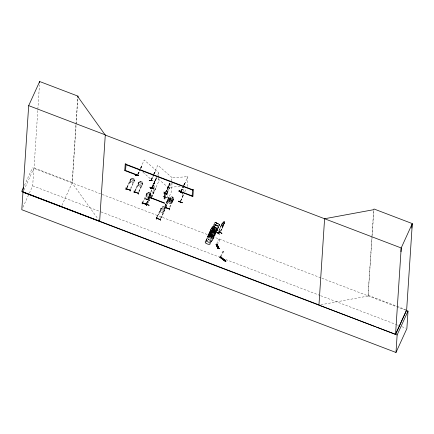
<?xml version="1.0" encoding="UTF-8"?>
<svg xmlns="http://www.w3.org/2000/svg" width="434" height="434" viewBox="0 0 434 434"><rect width="100%" height="100%" fill="white"/><g stroke="black" fill="none" stroke-linecap="round" stroke-linejoin="round"><path stroke-width="0.33" stroke-dasharray="2.17 1.63" d="M172.255 198.864L172.227 200.622L171.707 201.756L170.437 202.325L169.564 201.994L169.097 200.758L169.613 199.624L171.978 197.231L172.412 197.416M171.631 196.846C173.741 196.759 173.03 199.092 172.401 200.242L171.126 200.812L170.253 200.481L169.786 199.244C170.28 197.985 171.495 195.935 172.987 197.34L173.627 199.38L172.244 202.39L170.226 203.394L168.875 202.862M208.976 235.288L209.92 233.118M207.403 237.072L207.669 236.459M210.848 229.402L211.022 229.038M218.443 227.514L218.324 227.796M29.338 193.195L32.686 185.85L33.83 168.338L321.263 277.999M23.875 190.184L34.036 167.887L37.823 109.862M37.866 109.184L39.456 84.896M75.923 124.921L72.131 182.947L98.469 219.593M75.966 124.249L77.686 97.932M61.899 205.407L72.337 182.502L76.129 124.471M76.172 123.798L77.843 98.16M129.912 180.62L130.547 182.589L131.855 183.153L133.878 182.128L134.567 180.615L133.927 178.591L132.576 178.076L130.558 179.101L129.864 180.62L130.504 182.638L131.855 183.153M130.558 179.085L130.959 179.34L126.609 188.888M130.959 179.34L130.607 179.139M132.576 178.076L131.247 179.361L130.732 180.495L131.198 181.732L132.072 182.068L133.341 181.493C134.594 180.251 133.048 176.085 134.567 180.636L134.236 180.452M133.357 178.672L132.923 178.482L131.909 179.616L131.762 181.027L132.912 180.777L133.357 178.651M134.149 180.49L134.567 180.615L130.97 188.448M138.055 183.728L138.685 185.714L139.998 186.262L142.021 185.237M142.645 183.799L142.287 183.663L142.645 183.799L142.07 181.7L140.719 181.184L138.696 182.209L139.102 182.448L134.752 191.996M139.102 182.448L138.744 182.242L135.207 190.065M139.998 186.262L138.647 185.747L138.007 183.707L138.701 182.188M140.719 181.249L139.39 182.47L138.869 183.604L139.341 184.841L140.209 185.172L141.484 184.602C142.721 183.387 141.229 179.161 142.661 183.739L139.113 191.557M141.5 181.775L141.061 181.591L140.052 182.719L139.905 184.135L141.05 183.886L141.5 181.759M146.128 194.893L146.757 196.879L148.07 197.405M147.121 193.493L146.768 193.352L146.079 194.888L146.719 196.911L148.07 197.427L149.584 196.673M148.065 197.356L149.556 196.635M150.777 194.904L150.137 192.864C148.661 191.475 147.435 193.504 146.942 194.768L147.408 196.005L148.282 196.336L149.556 195.767C151.173 188.361 149.589 195.425 150.723 194.899L150.088 196.418M149.133 192.777L149.567 192.918L149.426 194.383L148.406 195.468L147.972 195.3L147.815 194.551L149.133 192.756M149.817 196.233L149.974 193.759M150.137 192.88L148.786 192.37L146.806 193.401L143.274 201.23M153.81 192.181L153.94 190.201M154.086 187.922L154.455 182.28L152.947 180.967M158.464 178.016L158.16 182.633L151.607 197.02M158.508 177.354L158.811 172.732L144.229 159.994L140.149 168.945M160.195 210.083L160.84 212.107L162.186 212.622L164.209 211.613L162.191 212.6L160.878 212.052L160.249 210.067M157.396 216.425L160.889 208.548L157.401 216.36M161.242 208.689L160.933 208.667M160.672 218.373L164.567 209.915M161.388 208.645L160.938 208.602L162.913 207.609L164.258 208.076L164.898 210.099L164.475 210.018M167.128 201.235L167.302 198.593M167.345 197.931L167.513 195.295M167.557 194.633L167.774 191.334M172.938 200.877L170.915 201.881L169.564 201.387L168.924 199.347L170.947 198.316L172.293 198.853L172.938 200.877L170.915 201.902L169.602 201.333L168.924 199.325M165.945 206.975L170.063 197.861L169.661 197.882L170.019 198.088L165.669 207.636M171.636 196.824L169.613 197.828L168.235 200.861L168.875 202.879L170.22 203.329M172.038 183.105L171.479 191.687L165.202 205.461M172.206 202.358L170.22 203.351M173.312 199.108L173.562 199.439L172.944 197.372M182.882 196.049L183.007 194.069M183.181 191.432L183.441 187.472M187.233 186.501L187.879 176.605L172.379 177.864L171.018 180.897M320.938 304.744L368.037 296.053L371.878 237.284M371.922 236.611L373.636 210.36M368.037 296.053L373.907 210.338M152.377 187.342L156.289 178.754L155.92 178.32L152.008 186.908M155.654 188.492L151.743 197.074M169.466 187.754L167.231 192.658M168.972 197.541L165.338 205.515M181.445 191.21L185.372 182.459L184.971 182.426L183.571 185.492M151.824 190.065L147.902 198.734M151.504 194.931L150.658 196.852M172.412 197.399L172.271 198.859L171.256 199.944L170.817 199.776L170.66 199.027L170.963 198.36L168.962 199.374M208.694 235.939L208.83 235.478M215.014 235.022L213.745 237.718M223.342 251.454L222.94 252.539L223.331 251.677M223.369 251.574L223.179 251.297M150.462 194.687L149.546 196.553M224.449 221.47L223.624 223.971L222.137 225.127L222.002 224.356L223.602 221.633L224.481 221.427L224.389 222.658M206.226 239.535L206.985 237.957M213.821 237.653L213.642 238.022M224.052 221.703L223.434 223.597L222.62 224.313L222.93 223.119L224.085 221.731M214.184 228.957C205.765 222.87 223.77 229.928 214.477 229.114M211.005 230.747L211.184 230.318M215.969 232.955C213.561 232.96 212.47 233.351 211.119 230.59M213.599 236.443L213.588 235.971C204.517 229.635 210.099 239.329 213.653 236.324M209.649 232.027L210.913 229.336L209.915 231.55M217.233 230.156L217.098 230.487A2.729 1.112 24.5 0 0 214.076 227.888A2.729 1.112 24.5 0 0 212.817 229.418A2.729 1.112 24.5 0 0 217.076 230.503L216.989 230.595M215.964 231.1L215.975 231.089A2.685 1.096 24.5 0 0 212.926 228.767A2.685 1.096 24.5 0 0 211.304 229.884A2.685 1.096 24.5 0 0 215.193 231.615M164.578 209.893L160.672 218.307M208.683 235.966L208.787 235.7L207.848 237.772M209.882 233.335L210.17 232.662M210.821 234.767L211.152 234.62L210.658 234.691M210.908 236.714L210.859 236.422M213.457 231.089L213.143 230.855L213.468 230.742M213.311 230.779L213.87 231.04M214.119 229.022L214.515 229.022L214.25 229.109M214.282 229.13L214.521 229.228M214.781 227.492L214.38 226.998M217.136 223.722C215.687 223.071 218.047 223.472 216.94 223.608M216.577 223.396L216.951 223.244M216.978 223.326L216.821 223.548M213.853 230.986L213.441 230.942M216.235 225.094C217.966 225.897 216.186 224.703 216.881 225.441M216.74 225.317C217.722 225.322 214.054 224.834 214.559 222.919C217.195 221.08 222.881 227.324 216.674 225.268M217.005 223.629L217.179 223.364L217.277 223.711M216.702 243.794L217.667 241.271A0.96 0.792 -24.9 0 1 218.411 240.062L218.866 239.107L219.43 238.939M209.714 231.989L207.68 236.432M211.249 241.499L211.249 241.483A2.691 1.096 24.5 0 1 209.443 241.635M214.944 235.082L215.948 232.857M217.168 230.21L218.324 227.807M218.367 227.557A2.685 1.096 24.5 0 0 215.421 224.986A2.685 1.096 24.5 0 0 214.179 226.494A2.685 1.096 24.5 0 0 218.367 227.557L219.371 225.349A2.685 1.096 24.5 0 0 216.43 222.772A2.685 1.096 24.5 0 0 215.188 224.28A2.685 1.096 24.5 0 0 219.376 225.349M220.64 256.353L221.617 253.879A0.96 0.45 -51.8 0 1 222.311 252.604L223.136 251.357M24.467 185.351L32.485 167.752M22.926 207.268L29.062 193.803M127.064 186.962L130.596 179.112M127.157 187.629L130.981 179.123M130.612 188.313L134.242 180.37M137.67 174.387L139.905 169.477M137.773 174.376L140.008 169.472M140.285 168.859L141.685 165.788L141.929 166.005L140.811 168.457M138.196 173.985L139.591 170.92M140.708 168.468L141.929 166.005M138.294 173.98L139.694 170.915M135.299 190.738L139.157 182.242M138.75 191.421L142.363 183.463M139.113 191.492L142.661 183.718M151.238 179.562L153.473 174.652M153.717 174.126L157.797 165.175L172.379 177.913M151.341 179.557L153.576 174.647M153.858 174.034L155.253 170.969L155.497 171.186L154.103 174.251M151.482 179.779L153.723 174.869M153.999 174.256L155.497 171.186M151.585 179.768L153.82 174.864M142.819 203.155L147.218 193.521M152.106 186.897L156.023 178.314L156.267 178.526L152.236 187.287M152.253 187.125L156.631 177.506M157.721 175.119L158.811 172.732M152.388 187.173L156.305 178.591M147.761 198.68L151.878 189.582M152.969 187.195L154.325 184.211M146.551 203.117L148.184 199.537M148.455 198.94L149.274 197.15M146.551 203.177L148.178 199.597M148.455 199L149.269 197.21M149.54 196.613L150.359 194.823M147.18 202.721L149.09 198.479M147.446 203.546L149.133 199.786M149.404 199.255L150.251 197.329M150.468 196.917L154.005 189.159M147.587 203.6L149.269 199.835M149.54 199.309L150.386 197.383M151.759 196.911L155.67 188.323M165.576 192.083L169.591 183.49L169.835 183.707L165.918 192.338M165.679 192.078L169.591 183.49M165.821 192.3L170.752 181.445M166.086 192.235L170.003 183.647L166.184 192.316M167.247 192.495L171.853 182.383M167.372 192.712L169.618 187.64M156.94 218.351L161.296 208.716M164.936 205.906L168.848 197.318M165.354 205.347L168.989 197.372M166.124 205.705L169.651 197.861M161.302 217.917L164.898 210.078M169.667 207.061L173.285 199.092M170.025 207.197L173.627 199.358L173.188 199.211M181.059 191.009L183.294 186.105M181.152 191.096L183.387 186.186M183.669 185.573L185.063 182.508L185.361 182.627M181.309 191.161L187.879 176.605M181.417 191.074L183.696 186.137M183.929 185.557L185.372 182.459M180.685 200.725L183.761 193.976M180.674 200.893L183.75 194.144M184.781 191.871L186.143 188.888M180.815 200.942L183.902 194.031M205.564 241.082L206.291 239.481L205.353 241.554M207.691 236.422L209.709 231.989M211.098 228.935L212.112 226.711L211.076 228.973M210.192 232.64L214.624 222.93M214.385 227.362L214.071 227.128L214.396 227.015M216.745 223.244L217.076 223.445M217.152 223.412L216.74 223.472M213.251 236.818L210.707 236.508L211.065 236.541M214.45 228.951L214.309 229.049M213.354 236.866A2.685 1.096 24.5 0 0 210.409 234.289A2.685 1.096 24.5 0 0 209.166 235.798A2.685 1.096 24.5 0 0 213.354 236.866L213.528 236.476A2.685 1.096 24.5 0 0 210.582 233.899A2.685 1.096 24.5 0 0 209.345 235.407A2.685 1.096 24.5 0 0 213.533 236.476M216.778 229.358A2.685 1.096 24.5 0 0 213.826 226.781A2.685 1.096 24.5 0 0 212.589 228.289A2.685 1.096 24.5 0 0 216.778 229.358L216.875 229.13A2.685 1.096 24.5 0 0 213.935 226.553A2.685 1.096 24.5 0 0 212.693 228.062A2.685 1.096 24.5 0 0 216.881 229.13L215.877 231.344M210.344 243.469L211.06 241.901M212.448 238.852L215.177 232.879M212.839 239.687L213.631 238.033M216.262 232.179L216.967 230.633A2.685 1.096 24.5 0 0 214.016 228.062A2.685 1.096 24.5 0 0 212.779 229.57A2.685 1.096 24.5 0 0 216.967 230.633M218.893 230.497C220.89 227.948 220.868 222.289 224.481 221.427M219.002 230.579L222.376 223.282L219.224 230.525M220.548 231.176L224.356 222.821L224.687 222.848L220.879 231.203M220.656 231.257L224.552 222.74L224.416 221.443M220.77 231.121L224.584 222.718M219.664 239.411L219.268 240.268A0.96 0.792 -24.9 0 1 218.877 241.564L217.315 244.619M220.971 256.857L222.447 253.733A0.96 0.45 -51.8 0 0 222.897 252.507M207.544 236.606L207.387 237.116A2.691 1.096 24.5 0 1 210.588 237.203M214.472 234.42A2.685 1.096 24.5 0 0 211.521 231.843A2.685 1.096 24.5 0 0 210.284 233.351A2.685 1.096 24.5 0 0 214.472 234.42L214.532 234.338M211.081 241.879L211.331 241.412A2.729 1.112 24.5 0 1 209.378 241.809M208.624 234.23L208.966 233.921M211.119 230.449L211.884 230.036L213.045 230.161L215.454 231.393A2.696 1.101 24.5 0 0 211.624 230.096A2.696 1.101 24.5 0 0 212.497 232.19A2.696 1.101 24.5 0 0 216.007 232.76M213.533 236.622L213.197 236.915M222.376 225.94L223.873 224.226M222.49 223.364L222.094 223.304L221.405 224.823L221.541 226.141L222.414 225.935L223.928 224.259M222.957 251.481L222.702 251.747M216.62 225.219L216.995 225.262M214.83 227.373L214.342 227.411M211.141 230.438L212.996 230.27L215.405 231.501A2.685 1.096 24.5 0 0 211.591 230.194A2.685 1.096 24.5 0 0 212.459 232.282A2.685 1.096 24.5 0 0 215.958 232.846A2.685 1.096 24.5 0 1 212.465 232.271A2.685 1.096 24.5 0 1 211.591 230.183A2.685 1.096 24.5 0 1 215.394 231.474M213.159 230.812L213.588 230.774M213.859 231.219L213.794 230.91M210.745 234.544L210.973 234.523M214.114 233.101L213.414 232.629M216.018 232.846L215.269 233.226M210.81 236.563L210.962 236.736M146.768 193.374L148.791 192.349M160.889 208.57L162.907 207.544L161.578 208.83L161.063 209.964L161.529 211.201L162.403 211.532L163.672 210.962C164.909 209.747 163.417 205.521 164.849 210.094L164.464 209.926M208.911 234.018L211.152 234.262L213.588 235.971M210.848 234.642L211.418 234.93L210.924 234.919M215.307 233.134L213.257 232.7M180.159 186.425L168.029 187.412L155.958 176.92M169.732 183.712L170.095 183.728M208.624 234.371L208.591 234.865M214.721 227.449L214.445 227.389M211.271 234.827L210.702 234.658M212.231 236.997L212.763 237.007M217.537 225.593L218.15 225.707M214.412 227.085L214.467 227.362M213.414 232.722L213.599 232.852M213.495 232.76L211.125 230.991M209.931 233.834L210.55 233.953A2.696 1.101 24.5 0 1 213.512 236.541A2.696 1.101 24.5 0 1 209.313 235.472A2.685 1.096 24.5 0 0 209.356 237.078M210.951 236.422L209.763 235.944L208.629 234.772M147.159 193.515L146.817 193.407M214.499 227.27L214.684 227.145M212.991 230.28L214.293 230.774M213.517 231.116L213.908 231.1L213.533 230.893M368.358 295.359L396.611 306.138M397.24 306.377L406.029 309.73M34.036 167.887L72.337 182.502M321.892 278.237L405.519 310.142M32.686 185.85L100.433 211.694M101.068 211.938L218.828 256.868M225.794 259.521L320.135 295.516M320.764 295.755L396.741 324.746M397.376 324.985L398.64 325.467M401.808 326.677L405.606 328.126M214.342 230.666L214.944 231.013M221.47 224.828L221.568 226.098M214.635 227.107L214.841 227.421M214.58 227.232L214.125 227.058L214.277 227.297M211.754 231.772L212.264 232.157M209.269 235.57A2.685 1.096 24.5 0 0 213.457 236.638A2.685 1.096 24.5 0 0 210.512 234.062A2.685 1.096 24.5 0 0 209.269 235.57A2.685 1.096 24.5 0 0 213.468 236.617A2.685 1.096 24.5 0 0 210.517 234.045A2.685 1.096 24.5 0 0 209.28 235.553L209.768 235.939M142.894 172.179L152.448 180.528M169.488 183.495L169.83 183.75M216.322 227.779L216.707 228.175M212.904 235.288L213.284 235.684M207.414 236.948L207.419 236.964A2.729 1.112 24.5 0 1 210.669 237.04M216.029 232.695A2.685 1.096 24.5 0 1 212.53 232.125A2.685 1.096 24.5 0 1 211.662 230.042A2.685 1.096 24.5 0 1 215.459 231.333M213.278 238.326A2.685 1.096 24.5 0 0 212.649 236.525A2.685 1.096 24.5 0 0 209.313 235.461A2.696 1.101 24.5 0 1 210.555 233.959M209.4 236.926A2.729 1.112 24.5 0 1 209.351 235.288A2.729 1.112 24.5 0 1 212.747 236.367A2.729 1.112 24.5 0 1 213.382 238.195M215.953 232.819A2.685 1.096 24.5 0 1 212.758 232.743A2.685 1.096 24.5 0 1 211.358 230.47A2.685 1.096 24.5 0 1 215.28 231.723M215.92 232.955A2.696 1.101 24.5 0 1 212.41 232.385A2.696 1.101 24.5 0 1 211.537 230.291A2.696 1.101 24.5 0 1 215.351 231.588M210.056 237.018A2.691 1.096 24.5 0 1 209.66 235A2.691 1.096 24.5 0 1 213.561 236.731A2.691 1.096 24.5 0 1 211.938 237.854M211.293 237.648A2.691 1.096 24.5 0 1 210.647 237.36M209.969 237.176A2.729 1.112 24.5 0 1 209.275 235.179A2.729 1.112 24.5 0 1 212.975 236.362A2.729 1.112 24.5 0 1 213.023 238.152M212.492 238.141A2.729 1.112 24.5 0 1 211.873 238.027M215.508 231.837A2.729 1.112 24.5 0 1 211.526 230.568A2.729 1.112 24.5 0 1 212.166 228.919A2.729 1.112 24.5 0 1 215.817 231.04M215.41 231.968A2.691 1.096 24.5 0 1 211.483 230.714A2.691 1.096 24.5 0 1 212.112 229.092A2.691 1.096 24.5 0 1 215.714 231.186M215.156 231.789A2.729 1.112 24.5 0 1 211.201 230.036A2.729 1.112 24.5 0 1 212.844 228.897A2.729 1.112 24.5 0 1 215.948 231.241M211.087 241.326A2.685 1.096 24.5 0 1 210.371 242.199M206.861 240.859A2.685 1.096 24.5 0 1 206.969 239.226M211.26 241.521A2.729 1.112 24.5 0 1 210.468 242.069M206.904 240.707A2.729 1.112 24.5 0 1 206.595 239.139M211.136 239.422A2.729 1.112 24.5 0 1 210.517 239.308M211.266 237.387A2.729 1.112 24.5 0 1 211.776 237.778M207.561 240.799A2.691 1.096 24.5 0 1 206.752 238.868M211.049 239.557A2.691 1.096 24.5 0 1 210.441 239.443M207.474 240.957A2.729 1.112 24.5 0 1 206.655 239.004M207.544 237.165A2.729 1.112 24.5 0 1 208.808 236.291A2.729 1.112 24.5 0 1 211.841 237.642M207.653 237.018A2.685 1.096 24.5 0 1 208.895 236.161A2.685 1.096 24.5 0 1 211.879 237.49M212.259 237.881A2.685 1.096 24.5 0 1 212.492 238.25M163.255 207.951L161.936 209.747L162.094 210.495L162.528 210.664L163.542 209.579L163.689 208.114L163.255 207.951M171.289 198.723L169.971 200.541L170.128 201.289L170.562 201.457L171.582 200.372L171.723 198.891L171.289 198.745M172.027 199.922L170.812 200.79C171.756 202.58 170.199 202.683 170.475 200.92L169.081 201.522L170.35 200.622C169.374 198.875 171.018 198.837 170.698 200.486L172.027 199.922M214.749 235.499L214.749 235.51A2.691 1.096 24.5 0 1 210.555 234.441A2.691 1.096 24.5 0 1 211.797 232.933A2.691 1.096 24.5 0 1 214.749 235.51L214.759 235.483M214.559 234.306L214.548 234.311A2.729 1.112 24.5 0 1 210.322 233.199A2.729 1.112 24.5 0 1 211.58 231.669A2.729 1.112 24.5 0 1 214.58 234.284L214.57 234.295M214.835 235.396L214.819 235.407A2.729 1.112 24.5 0 1 210.598 234.295A2.729 1.112 24.5 0 1 211.857 232.76A2.729 1.112 24.5 0 1 214.852 235.374L214.846 235.391M215.085 224.508A2.685 1.096 24.5 0 0 219.273 225.577A2.685 1.096 24.5 0 0 216.322 223A2.685 1.096 24.5 0 0 215.085 224.508M215.139 224.367A2.696 1.101 24.5 0 0 219.344 225.441A2.696 1.101 24.5 0 0 216.387 222.854A2.696 1.101 24.5 0 0 215.139 224.367M214.022 226.781A2.729 1.112 24.5 0 0 218.275 227.866A2.729 1.112 24.5 0 0 215.28 225.251A2.729 1.112 24.5 0 0 214.022 226.781M212.975 229.125A2.691 1.096 24.5 0 0 217.174 230.194A2.691 1.096 24.5 0 0 214.217 227.617A2.691 1.096 24.5 0 0 212.975 229.125M213.978 226.933A2.691 1.096 24.5 0 0 218.172 228.002A2.691 1.096 24.5 0 0 215.215 225.425A2.691 1.096 24.5 0 0 213.978 226.933M212.882 229.282A2.729 1.112 24.5 0 0 217.136 230.367A2.729 1.112 24.5 0 0 214.141 227.752A2.729 1.112 24.5 0 0 212.882 229.282M214.081 226.646A2.729 1.112 24.5 0 0 218.335 227.731A2.729 1.112 24.5 0 0 215.34 225.116A2.729 1.112 24.5 0 0 214.081 226.646M210.658 234.159A2.729 1.112 24.5 0 0 214.911 235.239A2.729 1.112 24.5 0 0 211.917 232.624A2.729 1.112 24.5 0 0 210.658 234.159M210.761 234.002A2.685 1.096 24.5 0 0 214.944 235.071A2.685 1.096 24.5 0 0 211.998 232.494A2.685 1.096 24.5 0 0 210.761 234.002M210.479 232.912A2.691 1.096 24.5 0 0 214.678 233.98A2.691 1.096 24.5 0 0 211.721 231.398A2.691 1.096 24.5 0 0 210.479 232.912M210.387 233.063A2.729 1.112 24.5 0 0 214.64 234.148A2.729 1.112 24.5 0 0 211.646 231.534A2.729 1.112 24.5 0 0 210.387 233.063M209.221 235.662A2.696 1.101 24.5 0 0 213.425 236.736A2.696 1.101 24.5 0 0 210.468 234.148A2.696 1.101 24.5 0 0 209.221 235.662"/><path stroke-width="0.65" d="M406.143 310.381L408.014 311.097L406.875 328.609L395.992 352.479L21.809 209.72L28.682 105.641L39.673 81.521L77.979 96.136L77.773 96.581L105.278 135.072L401.195 247.971L401.005 251.747M411.79 228.072L411.985 224.297M39.586 82.872L39.673 81.521M77.892 97.482L77.979 96.136M99.636 221.438L105.288 134.865L28.682 105.641M125.296 163.699L124.732 170.551L138.023 175.618L138.05 175.26L124.753 170.188M125.529 170.486L126.072 163.998M126.142 189.571L126.272 187.776M125.958 189.528L126.077 187.672M134.068 192.653L134.22 190.776L134.285 192.674M138.332 194.237L138.625 192.479M142.292 201.94L142.151 203.801M142.357 203.839L142.477 201.984M146.399 205.401L146.535 203.562M146.573 205.483L146.697 203.644M156.262 219.013L156.408 217.136M156.473 219.034L156.56 217.195M160.52 220.597L160.656 218.758M165.137 206.416L165.208 208.374L165.321 206.459M169.255 209.004L165.283 207.409M169.244 209.882L169.537 208.125M192.137 196.266L192.566 189.718L192.701 189.419L193.477 189.712M324.605 218.541L318.952 305.113L375.291 326.661M395.992 352.479L397.137 334.967L408.014 311.097M412.3 223.602L406.658 309.968L395.553 334.337L401.195 247.971L412.3 223.602L373.999 208.987L373.679 209.687L324.594 218.741M149.893 187.325L153.896 188.741M153.251 198.761L149.263 197.226M151.949 188.096L151.542 187.841L151.813 188.063M151.178 197.817L164.578 202.96L164.551 203.324L151.303 198.056M153.218 198.897L149.242 197.345M163.227 196.255L167.22 197.844M166.537 207.951L162.56 206.383M178.976 191.074L182.969 192.663M178.303 201.235L182.291 202.77L178.314 201.202M180.983 191.584L181.027 192.197L181.043 191.606M149.095 205.266L145.097 203.758M149.394 200.34L145.412 198.761L149.41 200.269M149.084 205.287L145.086 203.779M150.468 188.204L153.397 187.96M153.511 188.101L150.582 188.313L153.354 187.993M164.041 193.358L167.074 193.304M167.079 193.282L164.155 193.504M179.654 190.77L182.372 193.157M218.882 231.143L221.872 233.514M178.309 201.213L182.296 202.743M137.204 175.32L137.507 175.586M150.766 180.517L151.075 180.766M23.637 187.173L21.7 191.421L99.646 221.232M180.734 192.067L181.195 191.671L180.685 192.056M192.295 195.604L192.159 195.902L178.868 190.835L178.846 191.193L192.913 196.559L193.342 190.011L125.16 163.998M406.338 310.739L395.548 334.408L376.555 327.144M217.776 232.89L220.369 232.402M153.896 188.812L149.898 187.222M219.262 234.121L216.154 231.772M166.623 194.443L163.895 192.056L166.764 194.405M225.208 261.263L219.609 257.036L225.333 261.235L219.875 256.939M225.826 261.105L220.32 256.917L220.602 256.776L226.016 261.035L225.751 261.17M135.647 175.287L138.717 175.206L135.668 175.282M135.799 175.363L138.706 175.152M149.367 180.539L152.258 180.327M152.139 180.24L149.209 180.473M165.354 193.217L165.745 193.304M180.582 191.964L180.875 191.936M219.376 234.078L216.246 231.751M220.401 256.857L225.854 261.159M216.897 244.662L217.336 244.754L219.186 248.758L217.027 244.575L218.741 248.649L216.913 244.662M219.159 248.753L217.06 244.7M217.955 248.46L215.991 244.326L217.873 248.443M218.774 248.66L219.024 248.72M126.213 188.671L130.2 190.19M134.356 191.774L138.3 193.282M142.423 202.938L146.329 204.409M146.394 204.533L142.428 203.02M156.544 218.134L160.526 219.723L156.538 218.199M218.882 231.132L221.92 233.481M217.911 232.982L217.971 232.814M220.174 232.467L217.955 232.971M126.256 188.687L130.14 190.244M138.283 193.347L134.361 191.855M165.354 207.441L169.173 208.89M218.08 248.427L216.289 244.505M150.815 180.549L151.021 180.739M137.307 175.314L137.421 175.537M125.909 164.66L192.539 190.076M130.26 189.295L130.189 191.112M23.045 192.007L318.963 304.907M22.953 192.208L397.137 334.967M165.3 193.059L165.484 193.255M164.15 193.526L166.971 193.179M151.569 187.868L151.916 188.068M164.557 192.512L164.155 198.701L164.931 198.994L165.332 192.81L164.557 192.512M179.768 190.765L182.486 193.168L179.763 190.786M208.347 239.291A2.685 1.096 24.5 0 0 212.535 240.355A2.685 1.096 24.5 0 0 209.589 237.783A2.685 1.096 24.5 0 0 208.347 239.291M205.857 243.062A2.685 1.096 24.5 0 0 210.045 244.13A2.685 1.096 24.5 0 0 207.099 241.554A2.685 1.096 24.5 0 0 205.857 243.062"/></g></svg>
